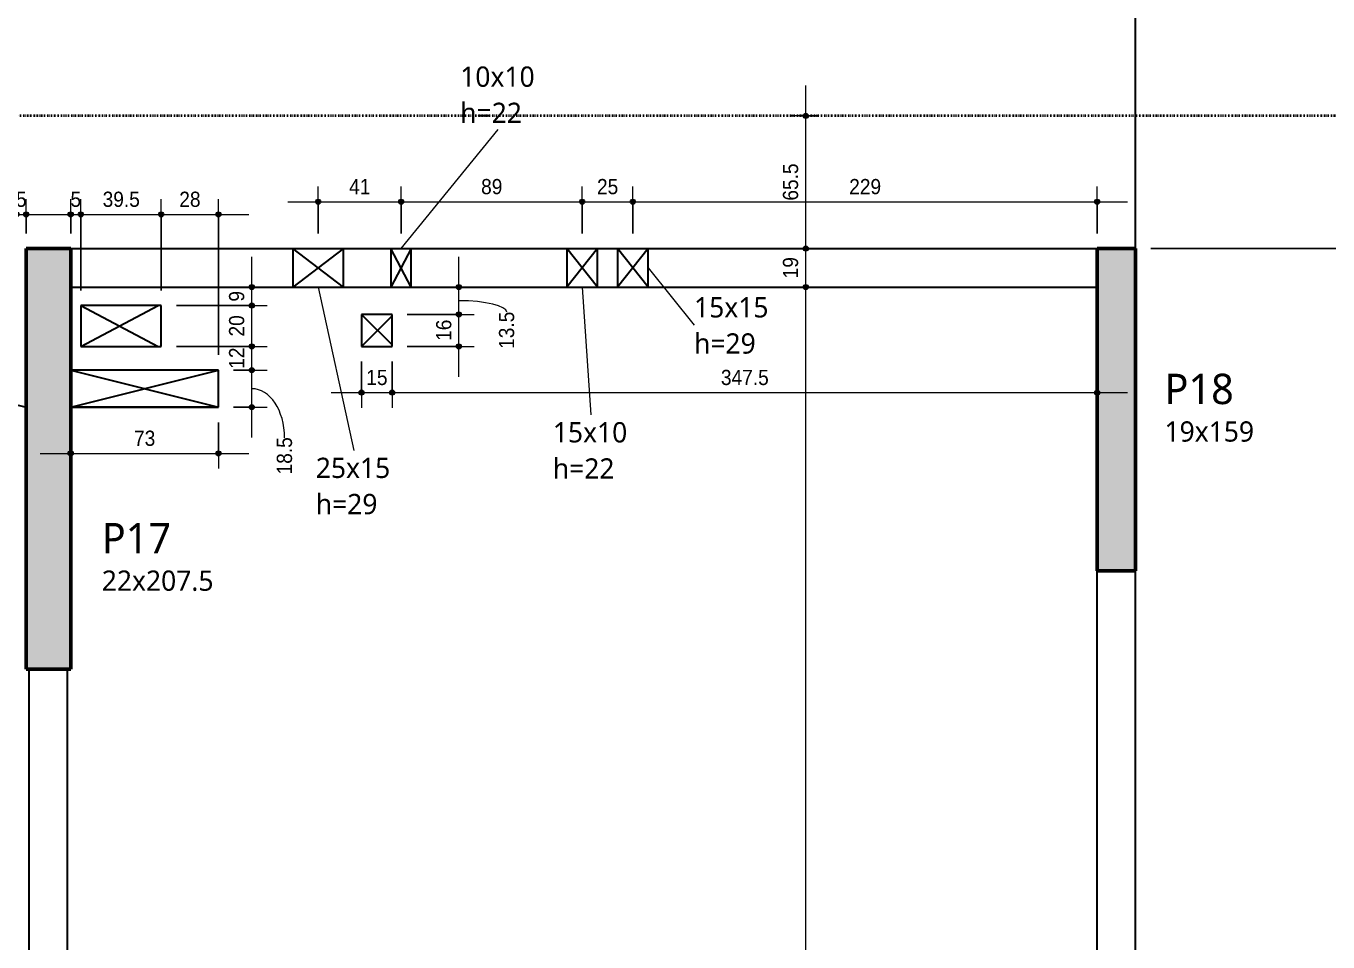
# Model space of a CAD drawing. Header units: centimetres. Extents: x -1984 to 34419, y -3196 to 88064.
# Drawn here: x 443 to 1084, y -524 to -72 of the extents above; entities that cross this region are included whole.
import ezdxf

# ---------------------------------------------------------------- set-up
doc = ezdxf.new("R2010")
doc.units = ezdxf.units.CM
doc.linetypes.add('Dash dot', pattern=[1.5875, 0.635, -0.47625, 0, -0.47625])
doc.linetypes.add('Traço', pattern=[0.635, 0.3175, -0.3175])
for name, color, linetype, lineweight in [('A-ANNO-DIMS', 7, 'Continuous', 9), ('A-ANNO-DIMS-50', 7, 'Continuous', 9), ('A-DETL-THIN', 7, 'Continuous', 25), ('A-FLOR', 7, 'Continuous', 25), ('A-GENM', 7, 'Continuous', 25), ('A-GENM-HDLN', 7, 'Traço', 18), ('A-GENM-IDEN', 7, 'Continuous', 9), ('S-BEAM', 7, 'Continuous', 25), ('S-BEAM-HDLN', 7, 'Traço', 25), ('S-COLS', 7, 'Continuous', 25), ('S-COLS-IDEN', 7, 'Continuous', 9), ('S-GRID', 7, 'Continuous', 9)]:
    doc.layers.add(name, color=color, linetype=linetype, lineweight=lineweight)
doc.styles.add('Arial_1', font='arial.ttf', dxfattribs={"width": 0.9, "height": 7.5})
doc.styles.add('Gadugi', font='gadugi.ttf', dxfattribs={"height": 15})
doc.styles.add('Gadugi_1', font='gadugi.ttf', dxfattribs={"height": 10})
doc.dimstyles.new('PED_1_5mm_ESQ', dxfattribs={"dimscale": 30.48, "dimtxt": 7.651945, "dimasz": 0.328084, "dimexe": 0.246063, "dimexo": 0.246063, "dimgap": 0.049213, "dimtad": 1, "dimdec": 1, "dimrnd": 0.5, "dimdsep": 46, "dimtxsty": 'Arial_1', "dimblk1": 'DOTSMALL', "dimblk2": 'DOTSMALL', "dimsah": 1, "dimcen": 0.09, "dimdle": 0.492126, "dimazin": 0, "dimtfac": 1, "dimtdec": 4, "dimtix": 1, "dimtmove": 0, "dimatfit": 3, "dimfxl": 1, "dimtvp": 1, "dimtolj": 1, "dimtzin": 0, "dimarcsym": 2})
doc.dimstyles.new('PED_1_5mm_ESQ_2', dxfattribs={"dimscale": 30.48, "dimtxt": 7.651945, "dimasz": 0.328084, "dimexe": 0.246063, "dimexo": 0.246063, "dimgap": 0.049213, "dimtad": 1, "dimdec": 1, "dimrnd": 0.5, "dimdsep": 46, "dimtxsty": 'Arial_1', "dimblk1": 'DOTSMALL', "dimblk2": 'DOTSMALL', "dimsah": 1, "dimcen": 0.09, "dimdle": 0.492126, "dimazin": 0, "dimtfac": 1, "dimtdec": 4, "dimtix": 1, "dimtmove": 1, "dimatfit": 3, "dimfxl": 1, "dimtvp": 1, "dimtolj": 1, "dimtzin": 0, "dimarcsym": 2})

# ---------------------------------------------------------------- blocks, each defined once
blk = doc.blocks.new('PED_FURO_RETANGULAR_R04_2020 - 25x15x29-3618377-PL F 001 - FORMA DO 4º PAVIMENTO')
at = {"layer": 'A-GENM-HDLN'}
for p, q in [((-12.5, -9.5), (-12.5, 9.5)), ((-12.49, 9.5), (12.49, -9.5)), ((-12.49, -9.5), (12.49, 9.5)), ((12.5, 9.5), (12.5, -9.5))]:
    blk.add_line(p, q, dxfattribs=at)
blk = doc.blocks.new('PED_FURO_RETANGULAR_R04_2020 - 10x10x22-3536245-PL F 001 - FORMA DO 4º PAVIMENTO')
at = {"layer": 'A-GENM-HDLN'}
for p, q in [((-5, 9.5), (5, -9.5)), ((-5, -9.5), (5, 9.5)), ((-5, -9.5), (-5, 9.5)), ((5, 9.5), (5, -9.5))]:
    blk.add_line(p, q, dxfattribs=at)
blk = doc.blocks.new('PED_FURO_RETANGULAR_R04_2020 - 15x10x22-3621887-PL F 001 - FORMA DO 4º PAVIMENTO')
at = {"layer": 'A-GENM-HDLN'}
for p, q in [((-7.5, 9.5), (7.5, -9.5)), ((-7.5, -9.5), (7.5, 9.5)), ((-7.5, -9.5), (-7.5, 9.5)), ((7.5, 9.5), (7.5, -9.5))]:
    blk.add_line(p, q, dxfattribs=at)
blk = doc.blocks.new('PED_FURO_RETANGULAR_R04_2020 - 15x15x29-3491205-PL F 001 - FORMA DO 4º PAVIMENTO')
at = {"layer": 'A-GENM-HDLN'}
for p, q in [((-7.5, 9.5), (7.5, -9.5)), ((-7.5, -9.5), (7.5, 9.5)), ((-7.5, -9.5), (-7.5, 9.5)), ((7.5, 9.5), (7.5, -9.5))]:
    blk.add_line(p, q, dxfattribs=at)
blk = doc.blocks.new('DIMBLOCK41-PL F 001 - FORMA DO 4º PAVIMENTO')
at = {"layer": 'A-ANNO-DIMS-50'}
h = blk.add_hatch(color=256, dxfattribs=at)
edge = h.paths.add_edge_path(flags=0)
edge.add_arc((1229.93, -181.88), 1.25, 0, 360)
h = blk.add_hatch(color=256, dxfattribs=at)
edge = h.paths.add_edge_path(flags=0)
edge.add_arc((1229.93, -723.38), 1.25, 0, 360)
for p, q in [((997.15, -181.88), (1237.43, -181.88)), ((1229.93, -181.88), (997.15, -181.88)), ((1229.93, -723.38), (1229.93, -181.88)), ((1235.66, -723.38), (1222.43, -723.38)), ((1229.93, -723.38), (1235.66, -723.38))]:
    blk.add_line(p, q, dxfattribs=at)
for centre in [(1229.93, -181.88), (1229.93, -723.38)]:
    blk.add_circle(centre, 1.25, dxfattribs=at)
at = {"layer": 'A-ANNO-DIMS-50', "color": 0, "insert": (1218.7, -464.29), "char_height": 7.5, "width": 27.9708, "attachment_point": 1, "rotation": 90, "line_spacing_factor": 0.941778, "style": 'Arial_1'}
blk.add_mtext('541.5', dxfattribs=at)
blk = doc.blocks.new('_DotSmall')
at = {"color": 0, "linetype": 'ByBlock', "const_width": 0.5}
blk.add_lwpolyline([(-0.0625, 0, 1), (0.0625, 0, 1)], format="xyb", close=True, dxfattribs=at)
blk = doc.blocks.new('DIMBLOCK42-PL F 001 - FORMA DO 4º PAVIMENTO')
at = {"layer": 'A-ANNO-DIMS-50'}
h = blk.add_hatch(color=256, dxfattribs=at)
edge = h.paths.add_edge_path(flags=0)
edge.add_arc((1229.93, -116.45), 1.25, 0, 360)
h = blk.add_hatch(color=256, dxfattribs=at)
edge = h.paths.add_edge_path(flags=0)
edge.add_arc((1229.93, -181.88), 1.25, 0, 360)
for p, q in [((1235.66, -116.45), (1222.43, -116.45)), ((1229.93, -181.88), (1229.93, -116.45)), ((1229.93, -116.45), (1235.66, -116.45)), ((997.15, -181.88), (1237.43, -181.88)), ((1229.93, -181.88), (997.15, -181.88))]:
    blk.add_line(p, q, dxfattribs=at)
for centre in [(1229.93, -116.45), (1229.93, -181.88)]:
    blk.add_circle(centre, 1.25, dxfattribs=at)
at = {"layer": 'A-ANNO-DIMS-50', "color": 0, "insert": (1218.7, -158.23), "char_height": 7.5, "width": 21.7551, "attachment_point": 1, "rotation": 90, "line_spacing_factor": 0.941778, "style": 'Arial_1'}
blk.add_mtext('65.5', dxfattribs=at)
blk = doc.blocks.new('DIMBLOCK50-PL F 001 - FORMA DO 4º PAVIMENTO')
at = {"layer": 'A-ANNO-DIMS-50'}
h = blk.add_hatch(color=256, dxfattribs=at)
edge = h.paths.add_edge_path(flags=0)
edge.add_arc((827, -200.88), 1.25, 0, 360)
h = blk.add_hatch(color=256, dxfattribs=at)
edge = h.paths.add_edge_path(flags=0)
edge.add_arc((827, -896.95), 1.25, 0, 360)
for p, q in [((832.73, -200.88), (819.5, -200.88)), ((827, -896.95), (827, -200.88)), ((827, -200.88), (832.73, -200.88)), ((832.73, -896.95), (819.5, -896.95)), ((827, -896.95), (832.73, -896.95))]:
    blk.add_line(p, q, dxfattribs=at)
for centre in [(827, -200.88), (827, -896.95)]:
    blk.add_circle(centre, 1.25, dxfattribs=at)
at = {"layer": 'A-ANNO-DIMS-50', "color": 0, "insert": (815.76, -556.68), "char_height": 7.5, "width": 18.6472, "attachment_point": 1, "rotation": 90, "line_spacing_factor": 0.941778, "style": 'Arial_1'}
blk.add_mtext('696', dxfattribs=at)
blk = doc.blocks.new('DIMBLOCK51-PL F 001 - FORMA DO 4º PAVIMENTO')
at = {"layer": 'A-ANNO-DIMS-50'}
h = blk.add_hatch(color=256, dxfattribs=at)
edge = h.paths.add_edge_path(flags=0)
edge.add_arc((827, -181.88), 1.25, 0, 360)
h = blk.add_hatch(color=256, dxfattribs=at)
edge = h.paths.add_edge_path(flags=0)
edge.add_arc((827, -200.88), 1.25, 0, 360)
for p, q in [((832.73, -181.88), (819.5, -181.88)), ((827, -200.88), (827, -181.88)), ((827, -181.88), (832.73, -181.88)), ((832.73, -200.88), (819.5, -200.88)), ((827, -200.88), (832.73, -200.88))]:
    blk.add_line(p, q, dxfattribs=at)
for centre in [(827, -181.88), (827, -200.88)]:
    blk.add_circle(centre, 1.25, dxfattribs=at)
at = {"layer": 'A-ANNO-DIMS-50', "color": 0, "insert": (815.76, -196.56), "char_height": 7.5, "width": 12.4315, "attachment_point": 1, "rotation": 90, "line_spacing_factor": 0.941778, "style": 'Arial_1'}
blk.add_mtext('19', dxfattribs=at)
blk = doc.blocks.new('DIMBLOCK52-PL F 001 - FORMA DO 4º PAVIMENTO')
at = {"layer": 'A-ANNO-DIMS-50'}
h = blk.add_hatch(color=256, dxfattribs=at)
edge = h.paths.add_edge_path(flags=0)
edge.add_arc((827, -116.45), 1.25, 0, 360)
h = blk.add_hatch(color=256, dxfattribs=at)
edge = h.paths.add_edge_path(flags=0)
edge.add_arc((827, -181.88), 1.25, 0, 360)
for p, q in [((827, -181.88), (827, -101.45)), ((832.73, -116.45), (819.5, -116.45)), ((827, -116.45), (832.73, -116.45)), ((832.73, -181.88), (819.5, -181.88)), ((827, -181.88), (832.73, -181.88))]:
    blk.add_line(p, q, dxfattribs=at)
for centre in [(827, -116.45), (827, -181.88)]:
    blk.add_circle(centre, 1.25, dxfattribs=at)
at = {"layer": 'A-ANNO-DIMS-50', "color": 0, "insert": (815.76, -158.23), "char_height": 7.5, "width": 21.7551, "attachment_point": 1, "rotation": 90, "line_spacing_factor": 0.941778, "style": 'Arial_1'}
blk.add_mtext('65.5', dxfattribs=at)
blk = doc.blocks.new('DIMBLOCK164-PL F 001 - FORMA DO 4º PAVIMENTO')
at = {"layer": 'A-ANNO-DIMS-50'}
h = blk.add_hatch(color=256, dxfattribs=at)
edge = h.paths.add_edge_path(flags=0)
edge.add_arc((553.94, -241.88), 1.25, 0, 360)
h = blk.add_hatch(color=256, dxfattribs=at)
edge = h.paths.add_edge_path(flags=0)
edge.add_arc((553.94, -260.13), 1.25, 0, 360)
for p, q in [((544.95, -241.88), (561.44, -241.88)), ((553.94, -241.88), (544.95, -241.88)), ((553.94, -275.13), (553.94, -241.88)), ((544.95, -260.13), (561.44, -260.13)), ((553.94, -260.13), (544.95, -260.13))]:
    blk.add_line(p, q, dxfattribs=at)
for centre in [(553.94, -241.88), (553.94, -260.13)]:
    blk.add_circle(centre, 1.25, dxfattribs=at)
blk.add_ellipse((553.94, -275.17), major_axis=(0, 24.16), ratio=0.669976, start_param=4.712389, end_param=6.283185, dxfattribs=at)
at = {"layer": 'A-ANNO-DIMS-50', "color": 0, "insert": (566.27, -293.3), "char_height": 7.5, "width": 21.7551, "attachment_point": 1, "rotation": 90, "line_spacing_factor": 0.941778, "style": 'Arial_1'}
blk.add_mtext('18.5', dxfattribs=at)
blk = doc.blocks.new('DIMBLOCK165-PL F 001 - FORMA DO 4º PAVIMENTO')
at = {"layer": 'A-ANNO-DIMS-50'}
h = blk.add_hatch(color=256, dxfattribs=at)
edge = h.paths.add_edge_path(flags=0)
edge.add_arc((553.94, -230.13), 1.25, 0, 360)
h = blk.add_hatch(color=256, dxfattribs=at)
edge = h.paths.add_edge_path(flags=0)
edge.add_arc((553.94, -241.88), 1.25, 0, 360)
for p, q in [((516.78, -230.13), (561.44, -230.13)), ((553.94, -230.13), (516.78, -230.13)), ((553.94, -241.88), (553.94, -230.13)), ((544.95, -241.88), (561.44, -241.88)), ((553.94, -241.88), (544.95, -241.88))]:
    blk.add_line(p, q, dxfattribs=at)
for centre in [(553.94, -230.13), (553.94, -241.88)]:
    blk.add_circle(centre, 1.25, dxfattribs=at)
at = {"layer": 'A-ANNO-DIMS-50', "color": 0, "insert": (542.7, -241.18), "char_height": 7.5, "width": 12.4315, "attachment_point": 1, "rotation": 90, "line_spacing_factor": 0.941778, "style": 'Arial_1'}
blk.add_mtext('12', dxfattribs=at)
blk = doc.blocks.new('DIMBLOCK166-PL F 001 - FORMA DO 4º PAVIMENTO')
at = {"layer": 'A-ANNO-DIMS-50'}
h = blk.add_hatch(color=256, dxfattribs=at)
edge = h.paths.add_edge_path(flags=0)
edge.add_arc((553.94, -210.04), 1.25, 0, 360)
h = blk.add_hatch(color=256, dxfattribs=at)
edge = h.paths.add_edge_path(flags=0)
edge.add_arc((553.94, -230.13), 1.25, 0, 360)
for p, q in [((516.78, -210.04), (561.44, -210.04)), ((553.94, -210.04), (516.78, -210.04)), ((553.94, -230.13), (553.94, -210.04)), ((516.78, -230.13), (561.44, -230.13)), ((553.94, -230.13), (516.78, -230.13))]:
    blk.add_line(p, q, dxfattribs=at)
for centre in [(553.94, -210.04), (553.94, -230.13)]:
    blk.add_circle(centre, 1.25, dxfattribs=at)
at = {"layer": 'A-ANNO-DIMS-50', "color": 0, "insert": (542.7, -225.26), "char_height": 7.5, "width": 12.4315, "attachment_point": 1, "rotation": 90, "line_spacing_factor": 0.941778, "style": 'Arial_1'}
blk.add_mtext('20', dxfattribs=at)
blk = doc.blocks.new('DIMBLOCK167-PL F 001 - FORMA DO 4º PAVIMENTO')
at = {"layer": 'A-ANNO-DIMS-50'}
h = blk.add_hatch(color=256, dxfattribs=at)
edge = h.paths.add_edge_path(flags=0)
edge.add_arc((553.94, -200.88), 1.25, 0, 360)
h = blk.add_hatch(color=256, dxfattribs=at)
edge = h.paths.add_edge_path(flags=0)
edge.add_arc((553.94, -210.04), 1.25, 0, 360)
for p, q in [((553.94, -210.04), (553.94, -185.88)), ((559.67, -200.88), (546.44, -200.88)), ((553.94, -200.88), (559.67, -200.88)), ((516.78, -210.04), (561.44, -210.04)), ((553.94, -210.04), (516.78, -210.04))]:
    blk.add_line(p, q, dxfattribs=at)
for centre in [(553.94, -200.88), (553.94, -210.04)]:
    blk.add_circle(centre, 1.25, dxfattribs=at)
at = {"layer": 'A-ANNO-DIMS-50', "color": 0, "insert": (542.7, -208.05), "char_height": 7.5, "width": 6.2157, "attachment_point": 1, "rotation": 90, "line_spacing_factor": 0.941778, "style": 'Arial_1'}
blk.add_mtext('9', dxfattribs=at)
blk = doc.blocks.new('DIMBLOCK168-PL F 001 - FORMA DO 4º PAVIMENTO')
at = {"layer": 'A-ANNO-DIMS-50'}
h = blk.add_hatch(color=256, dxfattribs=at)
edge = h.paths.add_edge_path(flags=0)
edge.add_arc((464.65, -165.04), 1.25, 0, 360)
h = blk.add_hatch(color=256, dxfattribs=at)
edge = h.paths.add_edge_path(flags=0)
edge.add_arc((469.65, -165.04), 1.25, 0, 360)
for p, q in [((464.65, -174.38), (464.65, -157.54)), ((469.65, -202.54), (469.65, -157.54)), ((449.65, -165.04), (469.65, -165.04)), ((464.65, -165.04), (464.65, -174.38)), ((469.65, -165.04), (469.65, -202.54))]:
    blk.add_line(p, q, dxfattribs=at)
for centre in [(464.65, -165.04), (469.65, -165.04)]:
    blk.add_circle(centre, 1.25, dxfattribs=at)
at = {"layer": 'A-ANNO-DIMS-50', "color": 0, "insert": (464.56, -153.8), "char_height": 7.5, "width": 6.2157, "attachment_point": 1, "line_spacing_factor": 0.941778, "style": 'Arial_1'}
blk.add_mtext('5', dxfattribs=at)
blk = doc.blocks.new('DIMBLOCK169-PL F 001 - FORMA DO 4º PAVIMENTO')
at = {"layer": 'A-ANNO-DIMS-50'}
h = blk.add_hatch(color=256, dxfattribs=at)
edge = h.paths.add_edge_path(flags=0)
edge.add_arc((469.65, -165.04), 1.25, 0, 360)
h = blk.add_hatch(color=256, dxfattribs=at)
edge = h.paths.add_edge_path(flags=0)
edge.add_arc((509.28, -165.04), 1.25, 0, 360)
for p, q in [((469.65, -202.54), (469.65, -157.54)), ((509.28, -202.54), (509.28, -157.54)), ((469.65, -165.04), (509.28, -165.04)), ((469.65, -165.04), (469.65, -202.54)), ((509.28, -165.04), (509.28, -202.54))]:
    blk.add_line(p, q, dxfattribs=at)
for centre in [(469.65, -165.04), (509.28, -165.04)]:
    blk.add_circle(centre, 1.25, dxfattribs=at)
at = {"layer": 'A-ANNO-DIMS-50', "color": 0, "insert": (480.4, -153.8), "char_height": 7.5, "width": 21.7551, "attachment_point": 1, "line_spacing_factor": 0.941778, "style": 'Arial_1'}
blk.add_mtext('39.5', dxfattribs=at)
blk = doc.blocks.new('DIMBLOCK170-PL F 001 - FORMA DO 4º PAVIMENTO')
at = {"layer": 'A-ANNO-DIMS-50'}
h = blk.add_hatch(color=256, dxfattribs=at)
edge = h.paths.add_edge_path(flags=0)
edge.add_arc((509.28, -165.04), 1.25, 0, 360)
h = blk.add_hatch(color=256, dxfattribs=at)
edge = h.paths.add_edge_path(flags=0)
edge.add_arc((537.45, -165.04), 1.25, 0, 360)
for p, q in [((509.28, -202.54), (509.28, -157.54)), ((537.45, -234.38), (537.45, -157.54)), ((509.28, -165.04), (552.45, -165.04)), ((509.28, -165.04), (509.28, -202.54)), ((537.45, -165.04), (537.45, -234.38))]:
    blk.add_line(p, q, dxfattribs=at)
for centre in [(509.28, -165.04), (537.45, -165.04)]:
    blk.add_circle(centre, 1.25, dxfattribs=at)
at = {"layer": 'A-ANNO-DIMS-50', "color": 0, "insert": (518.19, -153.8), "char_height": 7.5, "width": 12.4315, "attachment_point": 1, "line_spacing_factor": 0.941778, "style": 'Arial_1'}
blk.add_mtext('28', dxfattribs=at)
blk = doc.blocks.new('DIMBLOCK171-PL F 001 - FORMA DO 4º PAVIMENTO')
at = {"layer": 'A-ANNO-DIMS-50'}
h = blk.add_hatch(color=256, dxfattribs=at)
edge = h.paths.add_edge_path(flags=0)
edge.add_arc((464.65, -282.93), 1.25, 0, 360)
h = blk.add_hatch(color=256, dxfattribs=at)
edge = h.paths.add_edge_path(flags=0)
edge.add_arc((537.45, -282.93), 1.25, 0, 360)
for p, q in [((537.45, -267.63), (537.45, -290.43)), ((537.45, -282.93), (537.45, -267.63)), ((464.65, -288.66), (464.65, -275.43)), ((449.65, -282.93), (552.45, -282.93)), ((464.65, -282.93), (464.65, -288.66))]:
    blk.add_line(p, q, dxfattribs=at)
for centre in [(464.65, -282.93), (537.45, -282.93)]:
    blk.add_circle(centre, 1.25, dxfattribs=at)
at = {"layer": 'A-ANNO-DIMS-50', "color": 0, "insert": (495.87, -271.7), "char_height": 7.5, "width": 12.4315, "attachment_point": 1, "line_spacing_factor": 0.941778, "style": 'Arial_1'}
blk.add_mtext('73', dxfattribs=at)
blk = doc.blocks.new('DIMBLOCK176-PL F 001 - FORMA DO 4º PAVIMENTO')
at = {"layer": 'A-ANNO-DIMS-50'}
h = blk.add_hatch(color=256, dxfattribs=at)
edge = h.paths.add_edge_path(flags=0)
edge.add_arc((437.9, -165.04), 1.25, 0, 360)
h = blk.add_hatch(color=256, dxfattribs=at)
edge = h.paths.add_edge_path(flags=0)
edge.add_arc((442.65, -165.04), 1.25, 0, 360)
for p, q in [((437.9, -203.26), (437.9, -157.54)), ((442.65, -174.38), (442.65, -157.54)), ((437.9, -165.04), (457.65, -165.04)), ((437.9, -165.04), (437.9, -203.26)), ((442.65, -165.04), (442.65, -174.38))]:
    blk.add_line(p, q, dxfattribs=at)
for centre in [(437.9, -165.04), (442.65, -165.04)]:
    blk.add_circle(centre, 1.25, dxfattribs=at)
at = {"layer": 'A-ANNO-DIMS-50', "color": 0, "insert": (437.68, -153.8), "char_height": 7.5, "width": 6.2157, "attachment_point": 1, "line_spacing_factor": 0.941778, "style": 'Arial_1'}
blk.add_mtext('5', dxfattribs=at)
blk = doc.blocks.new('DIMBLOCK240-PL F 001 - FORMA DO 4º PAVIMENTO')
at = {"layer": 'A-ANNO-DIMS-50'}
h = blk.add_hatch(color=256, dxfattribs=at)
edge = h.paths.add_edge_path(flags=0)
edge.add_arc((586.65, -158.79), 1.25, 0, 360)
h = blk.add_hatch(color=256, dxfattribs=at)
edge = h.paths.add_edge_path(flags=0)
edge.add_arc((627.55, -158.79), 1.25, 0, 360)
for p, q in [((586.65, -174.38), (586.65, -151.29)), ((627.55, -174.38), (627.55, -151.29)), ((571.65, -158.79), (627.55, -158.79)), ((586.65, -158.79), (586.65, -174.38)), ((627.55, -158.79), (627.55, -174.38))]:
    blk.add_line(p, q, dxfattribs=at)
for centre in [(586.65, -158.79), (627.55, -158.79)]:
    blk.add_circle(centre, 1.25, dxfattribs=at)
at = {"layer": 'A-ANNO-DIMS-50', "color": 0, "insert": (601.92, -147.55), "char_height": 7.5, "width": 12.4315, "attachment_point": 1, "line_spacing_factor": 0.941778, "style": 'Arial_1'}
blk.add_mtext('41', dxfattribs=at)
blk = doc.blocks.new('DIMBLOCK241-PL F 001 - FORMA DO 4º PAVIMENTO')
at = {"layer": 'A-ANNO-DIMS-50'}
h = blk.add_hatch(color=256, dxfattribs=at)
edge = h.paths.add_edge_path(flags=0)
edge.add_arc((627.55, -158.79), 1.25, 0, 360)
h = blk.add_hatch(color=256, dxfattribs=at)
edge = h.paths.add_edge_path(flags=0)
edge.add_arc((716.8, -158.79), 1.25, 0, 360)
for p, q in [((627.55, -174.38), (627.55, -151.29)), ((716.8, -174.38), (716.8, -151.29)), ((627.55, -158.79), (716.8, -158.79)), ((627.55, -158.79), (627.55, -174.38)), ((716.8, -158.79), (716.8, -174.38))]:
    blk.add_line(p, q, dxfattribs=at)
for centre in [(627.55, -158.79), (716.8, -158.79)]:
    blk.add_circle(centre, 1.25, dxfattribs=at)
at = {"layer": 'A-ANNO-DIMS-50', "color": 0, "insert": (666.99, -147.55), "char_height": 7.5, "width": 12.4315, "attachment_point": 1, "line_spacing_factor": 0.941778, "style": 'Arial_1'}
blk.add_mtext('89', dxfattribs=at)
blk = doc.blocks.new('DIMBLOCK242-PL F 001 - FORMA DO 4º PAVIMENTO')
at = {"layer": 'A-ANNO-DIMS-50'}
h = blk.add_hatch(color=256, dxfattribs=at)
edge = h.paths.add_edge_path(flags=0)
edge.add_arc((716.8, -158.79), 1.25, 0, 360)
h = blk.add_hatch(color=256, dxfattribs=at)
edge = h.paths.add_edge_path(flags=0)
edge.add_arc((741.8, -158.79), 1.25, 0, 360)
for p, q in [((716.8, -174.38), (716.8, -151.29)), ((741.8, -174.38), (741.8, -151.29)), ((716.8, -158.79), (741.8, -158.79)), ((716.8, -158.79), (716.8, -174.38)), ((741.8, -158.79), (741.8, -174.38))]:
    blk.add_line(p, q, dxfattribs=at)
for centre in [(716.8, -158.79), (741.8, -158.79)]:
    blk.add_circle(centre, 1.25, dxfattribs=at)
at = {"layer": 'A-ANNO-DIMS-50', "color": 0, "insert": (724.12, -147.55), "char_height": 7.5, "width": 12.4315, "attachment_point": 1, "line_spacing_factor": 0.941778, "style": 'Arial_1'}
blk.add_mtext('25', dxfattribs=at)
blk = doc.blocks.new('DIMBLOCK243-PL F 001 - FORMA DO 4º PAVIMENTO')
at = {"layer": 'A-ANNO-DIMS-50'}
h = blk.add_hatch(color=256, dxfattribs=at)
edge = h.paths.add_edge_path(flags=0)
edge.add_arc((741.8, -158.79), 1.25, 0, 360)
h = blk.add_hatch(color=256, dxfattribs=at)
edge = h.paths.add_edge_path(flags=0)
edge.add_arc((970.65, -158.79), 1.25, 0, 360)
for p, q in [((741.8, -174.38), (741.8, -151.29)), ((970.65, -174.38), (970.65, -151.29)), ((741.8, -158.79), (985.65, -158.79)), ((741.8, -158.79), (741.8, -174.38)), ((970.65, -158.79), (970.65, -174.38))]:
    blk.add_line(p, q, dxfattribs=at)
for centre in [(741.8, -158.79), (970.65, -158.79)]:
    blk.add_circle(centre, 1.25, dxfattribs=at)
at = {"layer": 'A-ANNO-DIMS-50', "color": 0, "insert": (848.45, -147.55), "char_height": 7.5, "width": 18.6472, "attachment_point": 1, "line_spacing_factor": 0.941778, "style": 'Arial_1'}
blk.add_mtext('229', dxfattribs=at)
blk = doc.blocks.new('DIMBLOCK257-PL F 001 - FORMA DO 4º PAVIMENTO')
at = {"layer": 'A-ANNO-DIMS-50'}
h = blk.add_hatch(color=256, dxfattribs=at)
edge = h.paths.add_edge_path(flags=0)
edge.add_arc((608.05, -252.93), 1.25, 0, 360)
h = blk.add_hatch(color=256, dxfattribs=at)
edge = h.paths.add_edge_path(flags=0)
edge.add_arc((623.07, -252.93), 1.25, 0, 360)
for p, q in [((608.05, -237.63), (608.05, -260.43)), ((608.05, -252.93), (608.05, -237.63)), ((623.07, -237.63), (623.07, -260.43)), ((623.07, -252.93), (623.07, -237.63)), ((593.05, -252.93), (623.07, -252.93))]:
    blk.add_line(p, q, dxfattribs=at)
for centre in [(608.05, -252.93), (623.07, -252.93)]:
    blk.add_circle(centre, 1.25, dxfattribs=at)
at = {"layer": 'A-ANNO-DIMS-50', "color": 0, "insert": (610.38, -241.7), "char_height": 7.5, "width": 12.4315, "attachment_point": 1, "line_spacing_factor": 0.941778, "style": 'Arial_1'}
blk.add_mtext('15', dxfattribs=at)
blk = doc.blocks.new('DIMBLOCK258-PL F 001 - FORMA DO 4º PAVIMENTO')
at = {"layer": 'A-ANNO-DIMS-50'}
h = blk.add_hatch(color=256, dxfattribs=at)
edge = h.paths.add_edge_path(flags=0)
edge.add_arc((623.07, -252.93), 1.25, 0, 360)
h = blk.add_hatch(color=256, dxfattribs=at)
edge = h.paths.add_edge_path(flags=0)
edge.add_arc((970.65, -252.93), 1.25, 0, 360)
for p, q in [((623.07, -237.63), (623.07, -260.43)), ((623.07, -252.93), (623.07, -237.63)), ((970.65, -258.66), (970.65, -245.43)), ((623.07, -252.93), (985.65, -252.93)), ((970.65, -252.93), (970.65, -258.66))]:
    blk.add_line(p, q, dxfattribs=at)
for centre in [(623.07, -252.93), (970.65, -252.93)]:
    blk.add_circle(centre, 1.25, dxfattribs=at)
at = {"layer": 'A-ANNO-DIMS-50', "color": 0, "insert": (785.2, -241.7), "char_height": 7.5, "width": 27.9708, "attachment_point": 1, "line_spacing_factor": 0.941778, "style": 'Arial_1'}
blk.add_mtext('347.5', dxfattribs=at)
blk = doc.blocks.new('DIMBLOCK259-PL F 001 - FORMA DO 4º PAVIMENTO')
at = {"layer": 'A-ANNO-DIMS-50'}
h = blk.add_hatch(color=256, dxfattribs=at)
edge = h.paths.add_edge_path(flags=0)
edge.add_arc((656.04, -214.34), 1.25, 0, 360)
h = blk.add_hatch(color=256, dxfattribs=at)
edge = h.paths.add_edge_path(flags=0)
edge.add_arc((656.04, -230.13), 1.25, 0, 360)
for p, q in [((630.57, -214.34), (663.54, -214.34)), ((656.04, -214.34), (630.57, -214.34)), ((656.04, -245.13), (656.04, -214.34)), ((630.57, -230.13), (663.54, -230.13)), ((656.04, -230.13), (630.57, -230.13))]:
    blk.add_line(p, q, dxfattribs=at)
for centre in [(656.04, -214.34), (656.04, -230.13)]:
    blk.add_circle(centre, 1.25, dxfattribs=at)
at = {"layer": 'A-ANNO-DIMS-50', "color": 0, "insert": (644.81, -227.41), "char_height": 7.5, "width": 12.4315, "attachment_point": 1, "rotation": 90, "line_spacing_factor": 0.941778, "style": 'Arial_1'}
blk.add_mtext('16', dxfattribs=at)
blk = doc.blocks.new('DIMBLOCK260-PL F 001 - FORMA DO 4º PAVIMENTO')
at = {"layer": 'A-ANNO-DIMS-50'}
h = blk.add_hatch(color=256, dxfattribs=at)
edge = h.paths.add_edge_path(flags=0)
edge.add_arc((656.04, -200.88), 1.25, 0, 360)
h = blk.add_hatch(color=256, dxfattribs=at)
edge = h.paths.add_edge_path(flags=0)
edge.add_arc((656.04, -214.34), 1.25, 0, 360)
for p, q in [((656.04, -214.34), (656.04, -185.88)), ((661.77, -200.88), (648.54, -200.88)), ((656.04, -200.88), (661.77, -200.88)), ((630.57, -214.34), (663.54, -214.34)), ((656.04, -214.34), (630.57, -214.34))]:
    blk.add_line(p, q, dxfattribs=at)
for centre in [(656.04, -200.88), (656.04, -214.34)]:
    blk.add_circle(centre, 1.25, dxfattribs=at)
blk.add_ellipse((656.04, -213.23), major_axis=(23.59, 0), ratio=0.238092, start_param=0, end_param=1.570796, dxfattribs=at)
at = {"layer": 'A-ANNO-DIMS-50', "color": 0, "insert": (675.78, -231.36), "char_height": 7.5, "width": 21.7551, "attachment_point": 1, "rotation": 90, "line_spacing_factor": 0.941778, "style": 'Arial_1'}
blk.add_mtext('13.5', dxfattribs=at)

msp = doc.modelspace()

# ---------------------------------------------------------------- hatches: boundary and pattern name
at = {"layer": 'S-COLS', "true_color": 0x808080}
for points in [[(464.65, -389.38), (464.65, -181.88), (442.65, -181.88), (442.65, -389.38)], [(989.65, -340.88), (989.65, -181.88), (970.65, -181.88), (970.65, -340.88)]]:
    msp.add_hatch(color=8, dxfattribs=at).paths.add_polyline_path(points, flags=0)

# ---------------------------------------------------------------- linework, layer by layer
at = {"layer": 'A-DETL-THIN'}
for p, q in [((599.15, -200.88), (574.15, -181.88)), ((599.15, -181.88), (574.15, -200.88)), ((632.55, -200.88), (622.55, -181.88)), ((632.55, -181.88), (622.55, -200.88)), ((724.3, -200.88), (709.3, -181.88)), ((724.3, -181.88), (709.3, -200.88)), ((749.3, -200.88), (734.3, -181.88)), ((749.3, -181.88), (734.3, -200.88)), ((469.65, -210.04), (507.81, -230.13)), ((469.65, -230.13), (507.81, -210.04)), ((608.05, -214.34), (623.07, -229.36)), ((608.05, -230.13), (623.07, -215.1)), ((369.83, -241.88), (442.65, -260.13)), ((464.65, -241.88), (537.45, -260.13)), ((464.65, -260.13), (537.45, -241.88)), ((537.45, -260.13), (464.65, -260.13))]:
    msp.add_line(p, q, dxfattribs=at)
at = {"layer": 'A-FLOR'}
for p, q in [((989.65, -181.88), (989.65, -26.88)), ((509.28, -210.04), (469.65, -210.04)), ((469.65, -210.04), (469.65, -230.13)), ((509.28, -230.13), (509.28, -210.04)), ((623.07, -214.34), (608.05, -214.34)), ((608.05, -214.34), (608.05, -230.13)), ((623.07, -230.13), (623.07, -214.34)), ((469.65, -230.13), (509.28, -230.13)), ((608.05, -230.13), (623.07, -230.13)), ((537.45, -241.88), (464.65, -241.88)), ((537.45, -260.13), (537.45, -241.88)), ((464.65, -260.13), (537.45, -260.13))]:
    msp.add_line(p, q, dxfattribs=at)
at = {"layer": 'A-GENM-IDEN'}
for p, q in [((627.55, -181.88), (675.4, -123.2)), ((749.3, -191.38), (771.97, -219.63)), ((586.65, -200.88), (604.19, -281.49)), ((716.8, -200.88), (721.05, -263.95))]:
    msp.add_line(p, q, dxfattribs=at)
at = {"layer": 'S-BEAM'}
for p, q in [((464.65, -181.88), (970.65, -181.88)), ((464.65, -200.88), (970.65, -200.88)), ((970.65, -723.38), (970.65, -340.88)), ((989.65, -723.38), (989.65, -340.88)), ((444.15, -694.48), (444.15, -389.38)), ((463.15, -694.48), (463.15, -389.38))]:
    msp.add_line(p, q, dxfattribs=at)
at = {"layer": 'S-BEAM-HDLN', "linetype": 'Continuous'}
for p, q in [((574.15, -181.88), (574.15, -200.88)), ((599.15, -200.88), (599.15, -181.88)), ((622.55, -181.88), (622.55, -200.88)), ((632.55, -200.88), (632.55, -181.88)), ((709.3, -181.88), (709.3, -200.88)), ((724.3, -200.88), (724.3, -181.88)), ((734.3, -181.88), (734.3, -200.88)), ((749.3, -200.88), (749.3, -181.88))]:
    msp.add_line(p, q, dxfattribs=at)
at = {"layer": 'S-COLS', "lineweight": 50}
for p, q in [((442.65, -389.38), (442.65, -181.88)), ((442.65, -181.88), (464.65, -181.88)), ((464.65, -181.88), (464.65, -389.38)), ((970.65, -340.88), (970.65, -181.88)), ((970.65, -181.88), (989.65, -181.88)), ((989.65, -181.88), (989.65, -340.88)), ((989.65, -340.88), (970.65, -340.88)), ((464.65, -389.38), (442.65, -389.38))]:
    msp.add_line(p, q, dxfattribs=at)
at = {"layer": 'S-GRID', "color": 152, "linetype": 'Dash dot', "lineweight": 35, "true_color": 0x0070c0}
msp.add_line((1636.68, -116.45), (-1918.78, -116.45), dxfattribs=at)

# ---------------------------------------------------------------- block references
at = {"layer": 'A-GENM', "linetype": 'Traço', "lineweight": 18, "rotation": 180}
for name, p in [('PED_FURO_RETANGULAR_R04_2020 - 25x15x29-3618377-PL F 001 - FORMA DO 4º PAVIMENTO', (586.65, -191.38)), ('PED_FURO_RETANGULAR_R04_2020 - 10x10x22-3536245-PL F 001 - FORMA DO 4º PAVIMENTO', (627.55, -191.38)), ('PED_FURO_RETANGULAR_R04_2020 - 15x10x22-3621887-PL F 001 - FORMA DO 4º PAVIMENTO', (716.8, -191.38)), ('PED_FURO_RETANGULAR_R04_2020 - 15x15x29-3491205-PL F 001 - FORMA DO 4º PAVIMENTO', (741.8, -191.38))]:
    msp.add_blockref(name, p, dxfattribs=at)

# ---------------------------------------------------------------- texts
at = {"layer": 'A-GENM-IDEN', "char_height": 10, "attachment_point": 1, "style": 'Gadugi_1'}
for s, insert, width in [('10x10', (656.7, -92.05), 44.8945), ('h=22', (656.7, -109.91), 39.6835), ('15x15', (771.97, -205.84), 44.8945), ('h=29', (771.97, -223.69), 39.6835), ('15x10', (702.35, -267.51), 44.8945), ('25x15', (585.49, -285.05), 44.8945), ('h=22', (702.35, -285.37), 39.6835), ('h=29', (585.49, -302.91), 39.6835)]:
    msp.add_mtext(s, dxfattribs=dict(at, insert=insert, width=width))
at = {"layer": 'S-COLS-IDEN', "attachment_point": 1}
for s, insert, char_height, width, style in [('P18', (1003.89, -243.62), 15, 42.4894, 'Gadugi'), ('19x159', (1003.89, -267.11), 10, 54.1139, 'Gadugi_1'), ('P17', (479.99, -317.21), 15, 42.4894, 'Gadugi'), ('22x207.5', (479.99, -340.7), 10, 66.9409, 'Gadugi_1')]:
    msp.add_mtext(s, dxfattribs=dict(at, insert=insert, char_height=char_height, width=width, style=style))

# ---------------------------------------------------------------- dimensions: what is measured, and where the dimension line sits
at = {"layer": 'A-ANNO-DIMS'}
for base, p1, p2, override, picture, middle in [((827, -116.45), (825.23, -181.88), (825.23, -116.45), {"dimpost": '<>', "dimfxl": 65.431363}, 'DIMBLOCK52-PL F 001 - FORMA DO 4º PAVIMENTO', (821.67, -149.17)), ((1229.93, -116.45), (989.65, -181.88), (1228.16, -116.45), {"dimpost": '<>', "dimfxl": 247.331247}, 'DIMBLOCK42-PL F 001 - FORMA DO 4º PAVIMENTO', (1224.6, -149.17)), ((553.94, -200.88), (509.28, -210.04), (552.17, -200.88), {"dimpost": '<>', "dimfxl": 43.856626}, 'DIMBLOCK167-PL F 001 - FORMA DO 4º PAVIMENTO', (548.61, -205.46)), ((827, -181.88), (825.23, -200.88), (825.23, -181.88), {"dimpost": '<>', "dimfxl": 19}, 'DIMBLOCK51-PL F 001 - FORMA DO 4º PAVIMENTO', (821.67, -191.38)), ((1229.93, -181.88), (1228.16, -723.38), (989.65, -181.88), {"dimpost": '<>', "dimfxl": 591.70418}, 'DIMBLOCK41-PL F 001 - FORMA DO 4º PAVIMENTO', (1224.6, -452.63)), ((827, -200.88), (825.23, -896.95), (825.23, -200.88), {"dimpost": '<>', "dimfxl": 696.068759}, 'DIMBLOCK50-PL F 001 - FORMA DO 4º PAVIMENTO', (821.67, -548.92)), ((553.94, -210.04), (509.28, -230.13), (509.28, -210.04), {"dimpost": '<>', "dimfxl": 20.085142}, 'DIMBLOCK166-PL F 001 - FORMA DO 4º PAVIMENTO', (548.61, -220.08)), ((656.04, -214.34), (623.07, -230.13), (623.07, -214.34), {"dimpost": '<>', "dimfxl": 15.784409}, 'DIMBLOCK259-PL F 001 - FORMA DO 4º PAVIMENTO', (650.71, -222.23)), ((553.9364, -230.1255), (537.4545, -241.8809), (509.2792, -230.1255), {"dimpost": '<>', "dimfxl": 30.52925}, 'DIMBLOCK165-PL F 001 - FORMA DO 4º PAVIMENTO', (548.6711, -236.0032))]:
    dim = msp.add_linear_dim(base=base, p1=p1, p2=p2, angle=90, dimstyle='PED_1_5mm_ESQ', override=override, dxfattribs=at)
    dim.commit()
    dim.dimension.update_dxf_attribs({"geometry": picture, "text_midpoint": middle})
for base, p1, p2, override, picture, middle in [((627.55, -158.79), (586.65, -181.88), (627.55, -181.88), {"dimpost": '<>', "dimfxl": 40.900865}, 'DIMBLOCK240-PL F 001 - FORMA DO 4º PAVIMENTO', (607.1, -153.53)), ((716.7953, -158.791), (627.5484, -181.8807), (716.7953, -181.8807), {"dimpost": '<>', "dimfxl": 89.246863}, 'DIMBLOCK241-PL F 001 - FORMA DO 4º PAVIMENTO', (672.1719, -153.4617)), ((741.8, -158.79), (716.8, -181.88), (741.8, -181.88), {"dimpost": '<>', "dimfxl": 25}, 'DIMBLOCK242-PL F 001 - FORMA DO 4º PAVIMENTO', (729.3, -153.46)), ((970.6455, -158.791), (741.7953, -181.8807), (970.6455, -181.8807), {"dimpost": '<>', "dimfxl": 228.850174}, 'DIMBLOCK243-PL F 001 - FORMA DO 4º PAVIMENTO', (856.2204, -153.4617)), ((442.64778273, -165.03741122), (437.89778273, -210.7564964), (442.64778273, -181.88074053), {"dimpost": '<>', "dimfxl": 29.263831}, 'DIMBLOCK176-PL F 001 - FORMA DO 4º PAVIMENTO', (440.27278273, -159.7234617)), ((469.65, -165.04), (464.65, -181.88), (469.65, -210.04), {"dimpost": '<>', "dimfxl": 28.600149}, 'DIMBLOCK168-PL F 001 - FORMA DO 4º PAVIMENTO', (467.15, -159.72)), ((509.28, -165.04), (469.65, -210.04), (509.28, -210.04), {"dimpost": '<>', "dimfxl": 39.631251}, 'DIMBLOCK169-PL F 001 - FORMA DO 4º PAVIMENTO', (489.46, -159.71)), ((537.45, -165.04), (509.28, -210.04), (537.45, -241.88), {"dimpost": '<>', "dimfxl": 42.516647}, 'DIMBLOCK170-PL F 001 - FORMA DO 4º PAVIMENTO', (523.37, -159.71)), ((623.07, -252.93), (608.05, -230.13), (623.07, -230.13), {"dimpost": '<>', "dimfxl": 15.021948}, 'DIMBLOCK257-PL F 001 - FORMA DO 4º PAVIMENTO', (615.56, -247.6)), ((970.65, -252.93), (623.07, -230.13), (970.65, -251.16), {"dimpost": '<>', "dimfxl": 348.212941}, 'DIMBLOCK258-PL F 001 - FORMA DO 4º PAVIMENTO', (796.86, -247.6)), ((537.45, -282.93), (464.65, -281.16), (537.45, -260.13), {"dimpost": '<>', "dimfxl": 75.784103}, 'DIMBLOCK171-PL F 001 - FORMA DO 4º PAVIMENTO', (501.05, -277.6))]:
    dim = msp.add_linear_dim(base=base, p1=p1, p2=p2, dimstyle='PED_1_5mm_ESQ', override=override, dxfattribs=at)
    dim.commit()
    dim.dimension.update_dxf_attribs({"geometry": picture, "text_midpoint": middle})
for base, p1, p2, override, picture, middle in [((656.04, -200.88), (623.07, -214.34), (654.27, -200.88), {"dimpost": '<>', "dimfxl": 33.985472}, 'DIMBLOCK260-PL F 001 - FORMA DO 4º PAVIMENTO', (680.78, -220.48)), ((553.93644282, -241.88093141), (537.45450558, -260.13093141), (537.45450558, -241.88093141), {"dimpost": '<>', "dimfxl": 18.25}, 'DIMBLOCK164-PL F 001 - FORMA DO 4º PAVIMENTO', (571.27254713, -282.41775372))]:
    dim = msp.add_linear_dim(base=base, p1=p1, p2=p2, angle=90, dimstyle='PED_1_5mm_ESQ_2', override=override, dxfattribs=at)
    dim.commit()
    dim.dimension.update_dxf_attribs({"geometry": picture, "text_midpoint": middle, "dimtype": 160, "text_rotation": 90})

doc.saveas('drawing.dxf')
